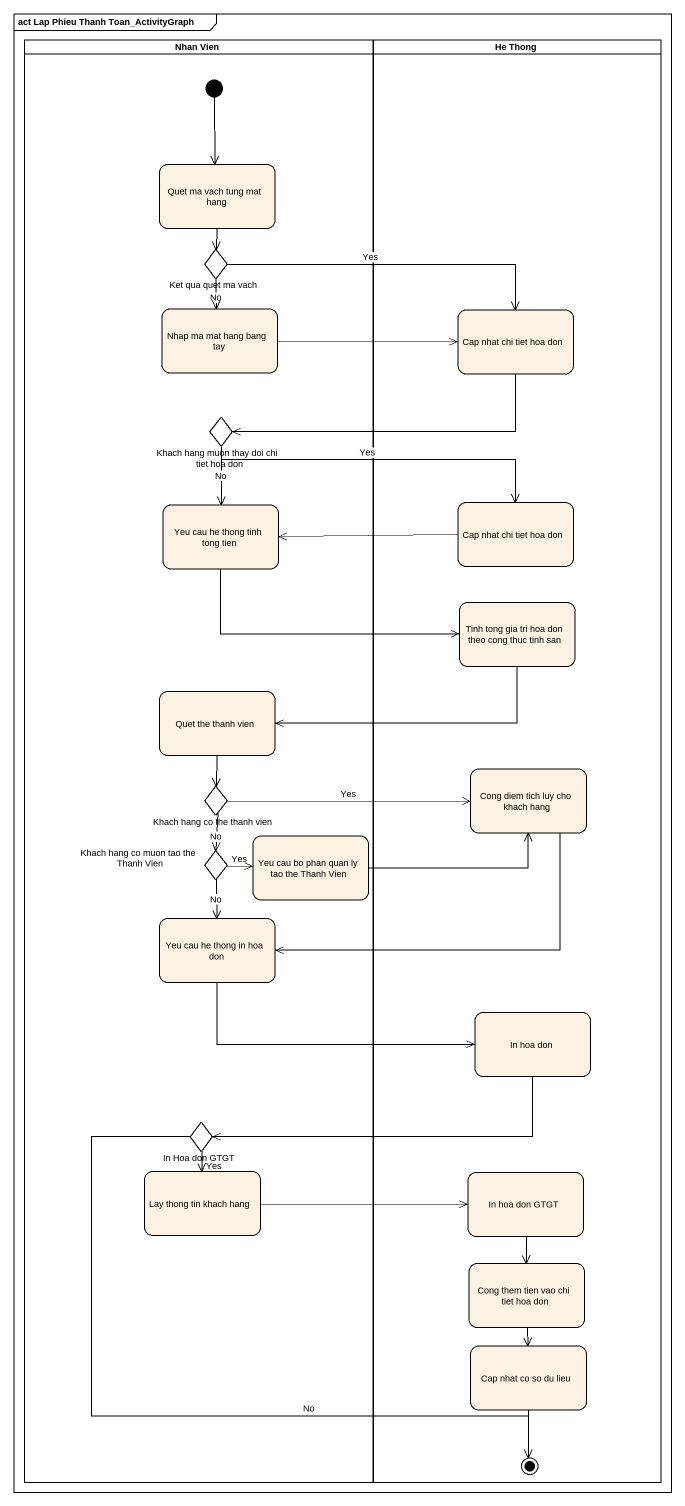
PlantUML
@startuml
mainframe act Lap Phieu Thanh Toan_ActivityGraph
hide empty description
state "Nhan Vien" as Nhan_Vien <<partition>> {
  state "Quet ma vach tung mat hang" as Quet_ma_vach_tung_mat_hang
  state "Ket qua quet ma vach" as Ket_qua_quet_ma_vach <<choice>>
  state "Nhap ma mat hang bang tay" as Nhap_ma_mat_hang_bang_tay
  state "Khach hang muon thay doi chi tiet hoa don" as Khach_hang_muon_thay_doi <<choice>>
  state "Yeu cau he thong tinh tong tien" as Yeu_cau_he_thong_tinh_tong
  state "Quet the thanh vien" as Quet_the_thanh_vien
  state "Khach hang co the thanh vien" as Khach_hang_co_the_thanh_vien <<choice>>
  state "Khach hang co muon tao the Thanh Vien" as Khach_hang_co_muon_tao_the <<choice>>
  state "Yeu cau bo phan quan ly tao the Thanh Vien" as Yeu_cau_bo_phan_quan_ly_tao
  state "Yeu cau he thong in hoa don" as Yeu_cau_he_thong_in_hoa_don
  state "In Hoa don GTGT" as In_Hoa_don_GTGT <<choice>>
  state "Lay thong tin khach hang" as Lay_thong_tin_khach_hang
  [*] --> Quet_ma_vach_tung_mat_hang
}
state "He Thong" as He_Thong <<partition>> {
  state "Cap nhat chi tiet hoa don" as Cap_nhat_chi_tiet_hoa_don
  state "Cap nhat chi tiet hoa don" as Cap_nhat_chi_tiet_hoa_don_2
  state "Tinh tong gia tri hoa don theo cong thuc tinh san" as Tinh_tong_gia_tri_hoa_don
  state "Cong diem tich luy cho khach hang" as Cong_diem_tich_luy_cho
  state "In hoa don" as In_hoa_don
  state "In hoa don GTGT" as In_hoa_don_GTGT
  state "Cong them tien vao chi tiet hoa don" as Cong_them_tien_vao_chi_tiet
  state "Cap nhat co so du lieu" as Cap_nhat_co_so_du_lieu
  state final1 <<end>>
}
Quet_ma_vach_tung_mat_hang --> Ket_qua_quet_ma_vach
Ket_qua_quet_ma_vach --> Nhap_ma_mat_hang_bang_tay : No
Ket_qua_quet_ma_vach -right-> Cap_nhat_chi_tiet_hoa_don : Yes
Nhap_ma_mat_hang_bang_tay -right-> Cap_nhat_chi_tiet_hoa_don
Cap_nhat_chi_tiet_hoa_don -left-> Khach_hang_muon_thay_doi
Khach_hang_muon_thay_doi -right-> Cap_nhat_chi_tiet_hoa_don_2 : Yes
Khach_hang_muon_thay_doi --> Yeu_cau_he_thong_tinh_tong : No
Cap_nhat_chi_tiet_hoa_don_2 -left-> Yeu_cau_he_thong_tinh_tong
Yeu_cau_he_thong_tinh_tong -right-> Tinh_tong_gia_tri_hoa_don
Tinh_tong_gia_tri_hoa_don -left-> Quet_the_thanh_vien
Quet_the_thanh_vien --> Khach_hang_co_the_thanh_vien
Cong_diem_tich_luy_cho -left-> Yeu_cau_he_thong_in_hoa_don
Khach_hang_co_the_thanh_vien -right-> Cong_diem_tich_luy_cho : Yes
Khach_hang_co_the_thanh_vien --> Khach_hang_co_muon_tao_the : No
Khach_hang_co_muon_tao_the -right-> Yeu_cau_bo_phan_quan_ly_tao : Yes
Khach_hang_co_muon_tao_the --> Yeu_cau_he_thong_in_hoa_don : No
Yeu_cau_bo_phan_quan_ly_tao -right-> Cong_diem_tich_luy_cho
Yeu_cau_he_thong_in_hoa_don -right-> In_hoa_don
In_hoa_don -left-> In_Hoa_don_GTGT
In_Hoa_don_GTGT --> Lay_thong_tin_khach_hang : Yes
In_Hoa_don_GTGT --> final1 : No
Lay_thong_tin_khach_hang -right-> In_hoa_don_GTGT
In_hoa_don_GTGT --> Cong_them_tien_vao_chi_tiet
Cong_them_tien_vao_chi_tiet --> Cap_nhat_co_so_du_lieu
Cap_nhat_co_so_du_lieu --> final1
@enduml
